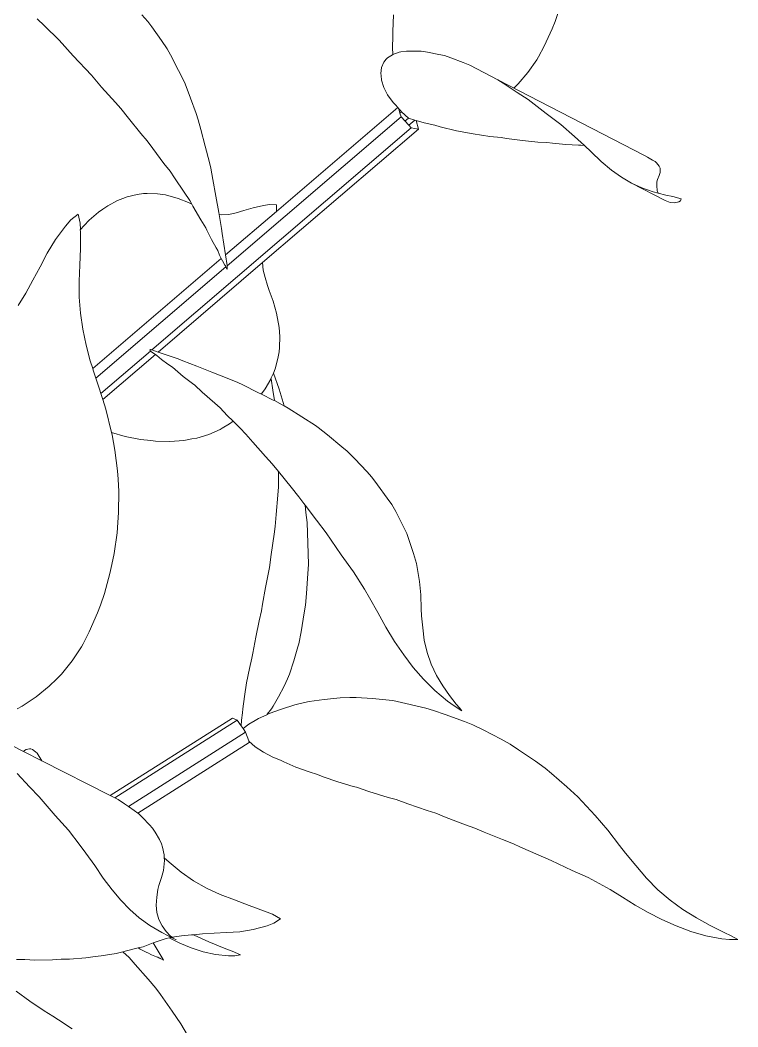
# Model space of a CAD drawing. Header units: metres. Extents: x 12.2 to 77.2, y 18.8 to 35.5.
# Drawn here: x 57.0588 to 57.3221, y 29.9657 to 30.3352 of the extents above; entities that cross this region are included whole.
import ezdxf

# ---------------------------------------------------------------- set-up
doc = ezdxf.new("R2010")
doc.units = ezdxf.units.M
doc.layers.add('0inne_gulv', color=7, linetype='Continuous', lineweight=13)

# ---------------------------------------------------------------- blocks, each defined once
blk = doc.blocks.new('One bedroom house fr')
for p, q in [((2.25695, -2.13153), (2.25831, -2.12754)), ((2.06689, -2.13061), (2.0696, -2.13313)), ((2.10531, -2.12906), (2.10751, -2.13149)), ((2.10903, -2.13355), (2.10751, -2.13149)), ((2.19771, -2.12905), (2.19738, -2.13515)), ((2.25586, -2.13418), (2.25695, -2.13153)), ((2.0696, -2.13313), (2.07503, -2.1384)), ((2.1125, -2.13848), (2.10903, -2.13355)), ((2.19738, -2.13515), (2.19742, -2.13709)), ((2.25586, -2.13418), (2.25289, -2.1406)), ((2.08015, -2.14411), (2.07503, -2.1384)), ((2.11461, -2.1416), (2.1125, -2.13848)), ((2.19742, -2.13709), (2.19729, -2.14113)), ((2.1158, -2.14379), (2.11461, -2.1416)), ((2.19729, -2.14113), (2.19741, -2.1437)), ((2.19741, -2.1437), (2.19971, -2.14281)), ((2.19971, -2.14281), (2.20032, -2.14267)), ((2.20032, -2.14267), (2.20248, -2.14248)), ((2.20622, -2.14239), (2.20248, -2.14248)), ((2.20622, -2.14239), (2.20786, -2.14242)), ((2.20786, -2.14242), (2.21017, -2.14281)), ((2.21017, -2.14281), (2.21434, -2.14362)), ((2.25084, -2.14455), (2.25289, -2.1406)), ((2.08688, -2.15123), (2.08015, -2.14411)), ((2.1158, -2.14379), (2.11881, -2.1495)), ((2.19411, -2.1465), (2.19325, -2.14846)), ((2.19411, -2.1465), (2.19498, -2.14542)), ((2.19498, -2.14542), (2.19548, -2.14488)), ((2.19732, -2.14373), (2.19548, -2.14488)), ((2.19732, -2.14373), (2.19741, -2.1437)), ((2.21434, -2.14362), (2.21633, -2.14405)), ((2.21869, -2.14491), (2.21633, -2.14405)), ((2.22324, -2.14662), (2.21869, -2.14491)), ((2.24693, -2.1502), (2.25021, -2.14559)), ((2.25021, -2.14559), (2.25084, -2.14455)), ((2.12076, -2.15333), (2.11881, -2.1495)), ((2.193, -2.15058), (2.19325, -2.14846)), ((2.22568, -2.14755), (2.22324, -2.14662)), ((2.22568, -2.14755), (2.2359, -2.15293)), ((2.24693, -2.1502), (2.2434, -2.15437)), ((2.09058, -2.15561), (2.08688, -2.15123)), ((2.12118, -2.15439), (2.12076, -2.15333)), ((2.193, -2.15058), (2.19312, -2.15131)), ((2.19326, -2.15308), (2.19312, -2.15131)), ((2.19407, -2.15577), (2.19326, -2.15308)), ((2.2359, -2.15293), (2.23786, -2.15423)), ((2.2359, -2.15293), (2.28969, -2.18075)), ((2.09561, -2.1613), (2.09058, -2.15561)), ((2.12322, -2.15973), (2.12118, -2.15439)), ((2.19407, -2.15577), (2.1955, -2.1585)), ((2.24299, -2.15759), (2.23786, -2.15423)), ((2.24182, -2.15592), (2.24192, -2.15584)), ((2.24192, -2.15584), (2.2434, -2.15437)), ((2.247, -2.16018), (2.24299, -2.15759)), ((2.12322, -2.15973), (2.12525, -2.16531)), ((2.19752, -2.16125), (2.1955, -2.1585)), ((2.19752, -2.16125), (2.19841, -2.16218)), ((2.25364, -2.16528), (2.247, -2.16018)), ((2.09561, -2.1613), (2.09765, -2.16352)), ((2.09765, -2.16352), (2.10038, -2.16699)), ((2.15469, -2.20122), (2.19919, -2.16311)), ((2.19919, -2.16311), (2.19841, -2.16218)), ((2.19957, -2.16356), (2.19919, -2.16311)), ((2.19957, -2.16356), (2.20003, -2.16516)), ((2.20006, -2.16413), (2.19957, -2.16356)), ((2.20003, -2.16516), (2.20062, -2.16466)), ((2.20062, -2.16466), (2.20006, -2.16413)), ((2.20313, -2.167), (2.20062, -2.16466)), ((2.10038, -2.16699), (2.10498, -2.1726)), ((2.12605, -2.16759), (2.12525, -2.16531)), ((2.12701, -2.17118), (2.12605, -2.16759)), ((2.1366, -2.2212), (2.20043, -2.16654)), ((2.20003, -2.16516), (2.20043, -2.16654)), ((2.20043, -2.16654), (2.20328, -2.16964)), ((2.20186, -2.16809), (2.20313, -2.167)), ((2.20313, -2.167), (2.20553, -2.16771)), ((2.20553, -2.16771), (2.20328, -2.16964)), ((2.20553, -2.16771), (2.20593, -2.16783)), ((2.20686, -2.17106), (2.20593, -2.16783)), ((2.20593, -2.16783), (2.20885, -2.16869)), ((2.25906, -2.16934), (2.25364, -2.16528)), ((2.10901, -2.25208), (2.20416, -2.1706)), ((2.12701, -2.17118), (2.12859, -2.17724)), ((2.14965, -2.22004), (2.20686, -2.17106)), ((2.20328, -2.16964), (2.20416, -2.1706)), ((2.20416, -2.1706), (2.20686, -2.17106)), ((2.21278, -2.16964), (2.20885, -2.16869)), ((2.21478, -2.1702), (2.21278, -2.16964)), ((2.22079, -2.17162), (2.21478, -2.1702)), ((2.22079, -2.17162), (2.2269, -2.17279)), ((2.26407, -2.17378), (2.25906, -2.16934)), ((2.10727, -2.17528), (2.10498, -2.1726)), ((2.10934, -2.17815), (2.10727, -2.17528)), ((2.23303, -2.17371), (2.2269, -2.17279)), ((2.23716, -2.17415), (2.23303, -2.17371)), ((2.23908, -2.17448), (2.23716, -2.17415)), ((2.24492, -2.17526), (2.23908, -2.17448)), ((2.25059, -2.17579), (2.24492, -2.17526)), ((2.25059, -2.17579), (2.25386, -2.17596)), ((2.25595, -2.17624), (2.25386, -2.17596)), ((2.26645, -2.17594), (2.26407, -2.17378)), ((2.2677, -2.1771), (2.26645, -2.17594)), ((2.11343, -2.18361), (2.10934, -2.17815)), ((2.13013, -2.18334), (2.12859, -2.17724)), ((2.26092, -2.17672), (2.25595, -2.17624)), ((2.26555, -2.17695), (2.26092, -2.17672)), ((2.26643, -2.17695), (2.26555, -2.17695)), ((2.2677, -2.1771), (2.26643, -2.17695)), ((2.27021, -2.17943), (2.2677, -2.1771)), ((2.27021, -2.17943), (2.27388, -2.18296)), ((2.13013, -2.18334), (2.13061, -2.18531)), ((2.27759, -2.18606), (2.27388, -2.18296)), ((2.28969, -2.18075), (2.29081, -2.18135)), ((2.29271, -2.18237), (2.29081, -2.18135)), ((2.29362, -2.18287), (2.29271, -2.18237)), ((2.29414, -2.18342), (2.29362, -2.18287)), ((2.29414, -2.18342), (2.29506, -2.1846)), ((2.1157, -2.18652), (2.11343, -2.18361)), ((2.11728, -2.18896), (2.1157, -2.18652)), ((2.13138, -2.18954), (2.13061, -2.18531)), ((2.28128, -2.18869), (2.27759, -2.18606)), ((2.29506, -2.1846), (2.29547, -2.18532)), ((2.2955, -2.18699), (2.29509, -2.18803)), ((2.29547, -2.18532), (2.2955, -2.18699)), ((2.11728, -2.18896), (2.1208, -2.19421)), ((2.13248, -2.1957), (2.13138, -2.18954)), ((2.28128, -2.18869), (2.28498, -2.19085)), ((2.29432, -2.19039), (2.29425, -2.1919)), ((2.29432, -2.19039), (2.29448, -2.18955)), ((2.29448, -2.18955), (2.29509, -2.18803)), ((2.1208, -2.19421), (2.12289, -2.1972)), ((2.28498, -2.19085), (2.29738, -2.19729)), ((2.28498, -2.19085), (2.28874, -2.19258)), ((2.28874, -2.19258), (2.29291, -2.19405)), ((2.29477, -2.19455), (2.29291, -2.19405)), ((2.29441, -2.19361), (2.29425, -2.1919)), ((2.29477, -2.19455), (2.29441, -2.19361)), ((2.09287, -2.19918), (2.09639, -2.19729)), ((2.09639, -2.19729), (2.0983, -2.19651)), ((2.0983, -2.19651), (2.09997, -2.1959)), ((2.10361, -2.19503), (2.09997, -2.1959)), ((2.10592, -2.19472), (2.10361, -2.19503)), ((2.10732, -2.19464), (2.10592, -2.19472)), ((2.10732, -2.19464), (2.11102, -2.1948)), ((2.11102, -2.1948), (2.11396, -2.19517)), ((2.11396, -2.19517), (2.1186, -2.19653)), ((2.1186, -2.19653), (2.12246, -2.19799)), ((2.12367, -2.1986), (2.12246, -2.19799)), ((2.12367, -2.1986), (2.12289, -2.1972)), ((2.13248, -2.1957), (2.13353, -2.20169)), ((2.29758, -2.1953), (2.29477, -2.19455)), ((2.29738, -2.19729), (2.2991, -2.19795)), ((2.29758, -2.1953), (2.30008, -2.19579)), ((2.2991, -2.19795), (2.30076, -2.19813)), ((2.30313, -2.19658), (2.30008, -2.19579)), ((2.30232, -2.19775), (2.30076, -2.19813)), ((2.30232, -2.19775), (2.303, -2.19731)), ((2.30313, -2.19658), (2.303, -2.19731)), ((2.08943, -2.20156), (2.08605, -2.20446)), ((2.08943, -2.20156), (2.09105, -2.20043)), ((2.09105, -2.20043), (2.09287, -2.19918)), ((2.12407, -2.1993), (2.12367, -2.1986)), ((2.12697, -2.20427), (2.12407, -2.1993)), ((2.13365, -2.20238), (2.13353, -2.20169)), ((2.13602, -2.21721), (2.15469, -2.20122)), ((2.13991, -2.2018), (2.13723, -2.20238)), ((2.13991, -2.2018), (2.14278, -2.20085)), ((2.14278, -2.20085), (2.14612, -2.19991)), ((2.15001, -2.19902), (2.14612, -2.19991)), ((2.15001, -2.19902), (2.15216, -2.19864)), ((2.15479, -2.19881), (2.15216, -2.19864)), ((2.15479, -2.19881), (2.15469, -2.20122)), ((2.07732, -2.20666), (2.07932, -2.20436)), ((2.08196, -2.20228), (2.07932, -2.20436)), ((2.08196, -2.20228), (2.08269, -2.20559)), ((2.0828, -2.20782), (2.08269, -2.20559)), ((2.08605, -2.20446), (2.08419, -2.2064)), ((2.12697, -2.20427), (2.12878, -2.20725)), ((2.13465, -2.20252), (2.13365, -2.20238)), ((2.13453, -2.20747), (2.13365, -2.20238)), ((2.13723, -2.20238), (2.13465, -2.20252)), ((2.07732, -2.20666), (2.07371, -2.21155)), ((2.08276, -2.20787), (2.0828, -2.20782)), ((2.08278, -2.20867), (2.08276, -2.20787)), ((2.08278, -2.20867), (2.08277, -2.21488)), ((2.0828, -2.20782), (2.08419, -2.2064)), ((2.12878, -2.20725), (2.12917, -2.20808)), ((2.12917, -2.20808), (2.13094, -2.2116)), ((2.13453, -2.20747), (2.13485, -2.20934)), ((2.07064, -2.21651), (2.07371, -2.21155)), ((2.13094, -2.2116), (2.13259, -2.21463)), ((2.13485, -2.20934), (2.13602, -2.21721)), ((2.068, -2.22154), (2.07064, -2.21651)), ((2.08258, -2.2209), (2.08277, -2.21488)), ((2.13259, -2.21463), (2.1332, -2.21562)), ((2.13387, -2.21724), (2.1332, -2.21562)), ((2.08729, -2.25893), (2.13447, -2.21853)), ((2.11132, -2.25287), (2.14965, -2.22004)), ((2.13387, -2.21724), (2.13447, -2.21853)), ((2.13447, -2.21853), (2.13486, -2.21938)), ((2.13486, -2.21938), (2.13572, -2.22092)), ((2.13602, -2.21721), (2.13659, -2.22106)), ((2.14965, -2.22004), (2.14989, -2.22279)), ((2.06539, -2.22647), (2.068, -2.22154)), ((2.0823, -2.2268), (2.08258, -2.2209)), ((2.08845, -2.26243), (2.13609, -2.22163)), ((2.13572, -2.22092), (2.13596, -2.22123)), ((2.13596, -2.22123), (2.13609, -2.22163)), ((2.13609, -2.22163), (2.13621, -2.22198)), ((2.13621, -2.22198), (2.13646, -2.22247)), ((2.1366, -2.22232), (2.13646, -2.22247)), ((2.1366, -2.2212), (2.13659, -2.22106)), ((2.13663, -2.22154), (2.1366, -2.2212)), ((2.1366, -2.22232), (2.13663, -2.22154)), ((2.15059, -2.22552), (2.14989, -2.22279)), ((2.06539, -2.22647), (2.06272, -2.23123)), ((2.0823, -2.2268), (2.08232, -2.23269)), ((2.15059, -2.22552), (2.15145, -2.22839)), ((2.06272, -2.23123), (2.05999, -2.23579)), ((2.15145, -2.22839), (2.15207, -2.23023)), ((2.15207, -2.23023), (2.15354, -2.23418)), ((2.08232, -2.23269), (2.08277, -2.23859)), ((2.15354, -2.23418), (2.15471, -2.23859)), ((2.08277, -2.23859), (2.08365, -2.24448)), ((2.15471, -2.23859), (2.15576, -2.24386)), ((2.08365, -2.24448), (2.08494, -2.25032)), ((2.15576, -2.24386), (2.15593, -2.24711)), ((2.15593, -2.24711), (2.15586, -2.25119)), ((2.08643, -2.25602), (2.08494, -2.25032)), ((2.09032, -2.26808), (2.1085, -2.25252)), ((2.10849, -2.25197), (2.1082, -2.25212)), ((2.1085, -2.25252), (2.1082, -2.25212)), ((2.10849, -2.25197), (2.10879, -2.252)), ((2.1085, -2.25252), (2.10939, -2.25316)), ((2.10879, -2.252), (2.10901, -2.25208)), ((2.10901, -2.25208), (2.11132, -2.25287)), ((2.10939, -2.25316), (2.11033, -2.25372)), ((2.11132, -2.25287), (2.11864, -2.25537)), ((2.15526, -2.25519), (2.15571, -2.25271)), ((2.15571, -2.25271), (2.15586, -2.25119)), ((2.08643, -2.25602), (2.08729, -2.25893)), ((2.091, -2.27027), (2.11033, -2.25372)), ((2.11033, -2.25372), (2.11039, -2.25375)), ((2.11078, -2.25413), (2.11039, -2.25375)), ((2.11078, -2.25413), (2.11256, -2.25557)), ((2.11485, -2.25724), (2.11256, -2.25557)), ((2.11485, -2.25724), (2.11654, -2.25839)), ((2.12031, -2.25601), (2.11864, -2.25537)), ((2.12552, -2.25804), (2.12031, -2.25601)), ((2.15526, -2.25519), (2.15419, -2.25905)), ((2.08729, -2.25893), (2.08746, -2.25948)), ((2.08746, -2.25948), (2.08845, -2.26243)), ((2.11654, -2.25839), (2.11754, -2.25928)), ((2.12052, -2.26176), (2.11754, -2.25928)), ((2.12552, -2.25804), (2.13098, -2.2602)), ((2.13663, -2.26246), (2.13098, -2.2602)), ((2.15351, -2.26082), (2.15271, -2.26257)), ((2.15357, -2.26064), (2.15351, -2.26082)), ((2.15419, -2.25905), (2.15357, -2.26064)), ((2.15357, -2.26064), (2.15576, -2.26651)), ((2.08845, -2.26243), (2.08984, -2.26651)), ((2.12052, -2.26176), (2.12392, -2.26443)), ((2.12392, -2.26443), (2.12472, -2.26502)), ((2.14054, -2.26405), (2.13663, -2.26246)), ((2.14233, -2.26491), (2.14054, -2.26405)), ((2.15262, -2.26278), (2.15056, -2.26638)), ((2.15271, -2.26257), (2.15262, -2.26278)), ((2.15271, -2.26257), (2.15274, -2.26268)), ((2.15274, -2.26268), (2.15335, -2.26682)), ((2.09032, -2.26808), (2.08984, -2.26651)), ((2.091, -2.27027), (2.09032, -2.26808)), ((2.12472, -2.26502), (2.12749, -2.26757)), ((2.13208, -2.27166), (2.12749, -2.26757)), ((2.14793, -2.26765), (2.14233, -2.26491)), ((2.14919, -2.26828), (2.14793, -2.26765)), ((2.14919, -2.26828), (2.14924, -2.26821)), ((2.15353, -2.27045), (2.14919, -2.26828)), ((2.15056, -2.26638), (2.14924, -2.26821)), ((2.15335, -2.26682), (2.15394, -2.27066)), ((2.15753, -2.27257), (2.15576, -2.26651)), ((2.09209, -2.27378), (2.091, -2.27027)), ((2.13208, -2.27166), (2.13401, -2.27332)), ((2.15353, -2.27045), (2.15394, -2.27066)), ((2.15394, -2.27066), (2.15686, -2.27216)), ((2.09421, -2.28232), (2.09209, -2.27378)), ((2.13401, -2.27332), (2.13668, -2.27611)), ((2.15753, -2.27257), (2.15686, -2.27216)), ((2.15895, -2.27343), (2.15753, -2.27257)), ((2.16407, -2.27664), (2.15895, -2.27343)), ((2.13479, -2.2808), (2.13753, -2.27915)), ((2.13668, -2.27611), (2.13878, -2.27823)), ((2.13878, -2.27823), (2.13753, -2.27915)), ((2.13878, -2.27823), (2.14135, -2.28083)), ((2.169, -2.27983), (2.16407, -2.27664)), ((2.09922, -2.28386), (2.09421, -2.28232)), ((2.09443, -2.2832), (2.09421, -2.28232)), ((2.09543, -2.28887), (2.09443, -2.2832)), ((2.1299, -2.28312), (2.1255, -2.28442)), ((2.1299, -2.28312), (2.13401, -2.28129)), ((2.13401, -2.28129), (2.13479, -2.2808)), ((2.14135, -2.28083), (2.14352, -2.28295)), ((2.14603, -2.28587), (2.14352, -2.28295)), ((2.16999, -2.28048), (2.169, -2.27983)), ((2.17347, -2.28328), (2.16999, -2.28048)), ((2.09922, -2.28386), (2.1048, -2.28497)), ((2.1048, -2.28497), (2.10858, -2.28532)), ((2.1103, -2.28556), (2.10858, -2.28532)), ((2.1103, -2.28556), (2.11556, -2.28572)), ((2.12068, -2.28531), (2.11556, -2.28572)), ((2.12068, -2.28531), (2.12366, -2.28471)), ((2.12366, -2.28471), (2.1255, -2.28442)), ((2.15073, -2.29116), (2.14603, -2.28587)), ((2.17347, -2.28328), (2.17868, -2.28757)), ((2.09639, -2.29647), (2.09543, -2.28887)), ((2.17868, -2.28757), (2.18069, -2.28927)), ((2.18346, -2.29209), (2.18069, -2.28927)), ((2.15319, -2.29384), (2.15073, -2.29116)), ((2.15542, -2.29671), (2.15319, -2.29384)), ((2.18787, -2.29672), (2.18346, -2.29209)), ((2.09639, -2.29647), (2.09662, -2.29952)), ((2.15544, -2.29673), (2.15542, -2.29671)), ((2.15544, -2.29673), (2.15542, -2.2984)), ((2.16009, -2.30248), (2.15544, -2.29673)), ((2.18787, -2.29672), (2.18972, -2.29873)), ((2.09662, -2.29952), (2.09683, -2.30408)), ((2.15542, -2.2984), (2.15542, -2.30227)), ((2.18972, -2.29873), (2.19183, -2.30152)), ((2.19183, -2.30152), (2.19536, -2.30641)), ((2.09683, -2.30408), (2.09679, -2.31168)), ((2.1546, -2.31247), (2.15516, -2.30536)), ((2.15516, -2.30536), (2.15542, -2.30227)), ((2.16009, -2.30248), (2.16298, -2.30593)), ((2.16298, -2.30593), (2.16477, -2.30843)), ((2.16519, -2.309), (2.16477, -2.30843)), ((2.16519, -2.309), (2.16552, -2.31168)), ((2.16937, -2.3146), (2.16519, -2.309)), ((2.19536, -2.30641), (2.19702, -2.30881)), ((2.19702, -2.30881), (2.19846, -2.3114)), ((2.09657, -2.31542), (2.09679, -2.31168)), ((2.1543, -2.31682), (2.1546, -2.31247)), ((2.16595, -2.31542), (2.16552, -2.31168)), ((2.20109, -2.31649), (2.19846, -2.3114)), ((2.09624, -2.31923), (2.09657, -2.31542)), ((2.16609, -2.31923), (2.16595, -2.31542)), ((2.1729, -2.31917), (2.16937, -2.3146)), ((2.09518, -2.32672), (2.09624, -2.31923)), ((2.15385, -2.31972), (2.1528, -2.32709)), ((2.15385, -2.31972), (2.1543, -2.31682)), ((2.16631, -2.32672), (2.16609, -2.31923)), ((2.17848, -2.32728), (2.1729, -2.31917)), ((2.20251, -2.31943), (2.20109, -2.31649)), ((2.20331, -2.32159), (2.20251, -2.31943)), ((2.20331, -2.32159), (2.20502, -2.32678)), ((2.09438, -2.33084), (2.09518, -2.32672)), ((2.15216, -2.33188), (2.1528, -2.32709)), ((2.16641, -2.33084), (2.16631, -2.32672)), ((2.18298, -2.33349), (2.17848, -2.32728)), ((2.20502, -2.32678), (2.20609, -2.3305)), ((2.09363, -2.33412), (2.09438, -2.33084)), ((2.16621, -2.33412), (2.16641, -2.33084)), ((2.20609, -2.3305), (2.20715, -2.33707)), ((2.09363, -2.33412), (2.09158, -2.3414)), ((2.15069, -2.33927), (2.15189, -2.33314)), ((2.15189, -2.33314), (2.15216, -2.33188)), ((2.16621, -2.33412), (2.16572, -2.3414)), ((2.18697, -2.33991), (2.18298, -2.33349)), ((2.20715, -2.33707), (2.20764, -2.34191)), ((2.09158, -2.3414), (2.09011, -2.34569)), ((2.15069, -2.33927), (2.14961, -2.34541)), ((2.16572, -2.3414), (2.16539, -2.34569)), ((2.18887, -2.3431), (2.18697, -2.33991)), ((2.20779, -2.34702), (2.20764, -2.34191)), ((2.08904, -2.34854), (2.09011, -2.34569)), ((2.14923, -2.34784), (2.14961, -2.34541)), ((2.16493, -2.34854), (2.16539, -2.34569)), ((2.19191, -2.34838), (2.18887, -2.3431)), ((2.08601, -2.35552), (2.08904, -2.34854)), ((2.14837, -2.35151), (2.14923, -2.34784)), ((2.16373, -2.35552), (2.16493, -2.34854)), ((2.19191, -2.34838), (2.1949, -2.35384)), ((2.20795, -2.34962), (2.20779, -2.34702)), ((2.20795, -2.34962), (2.20838, -2.354)), ((2.14837, -2.35151), (2.1471, -2.35751)), ((2.08601, -2.35552), (2.0838, -2.35987)), ((2.16373, -2.35552), (2.16292, -2.35987)), ((2.19808, -2.35906), (2.1949, -2.35384)), ((2.20896, -2.35864), (2.20838, -2.354)), ((2.0838, -2.35987), (2.08318, -2.36101)), ((2.14601, -2.36333), (2.1471, -2.35751)), ((2.16292, -2.35987), (2.16261, -2.36101)), ((2.20143, -2.36399), (2.19808, -2.35906)), ((2.20999, -2.36312), (2.20896, -2.35864)), ((2.08318, -2.36101), (2.07972, -2.3662)), ((2.14601, -2.36333), (2.14572, -2.36514)), ((2.16261, -2.36101), (2.16104, -2.3662)), ((2.20143, -2.36399), (2.20493, -2.36862)), ((2.21149, -2.36742), (2.20999, -2.36312)), ((2.07972, -2.3662), (2.07581, -2.37102)), ((2.14484, -2.36893), (2.14572, -2.36514)), ((2.16104, -2.3662), (2.15945, -2.37102)), ((2.21342, -2.37152), (2.21149, -2.36742)), ((2.07581, -2.37102), (2.07409, -2.37277)), ((2.14376, -2.37424), (2.14484, -2.36893)), ((2.15945, -2.37102), (2.15881, -2.37277)), ((2.20493, -2.36862), (2.20863, -2.37295)), ((2.21342, -2.37152), (2.21573, -2.37537)), ((2.07138, -2.37543), (2.06653, -2.37938)), ((2.07138, -2.37543), (2.07409, -2.37277)), ((2.14376, -2.37424), (2.14293, -2.37921)), ((2.15756, -2.37543), (2.15551, -2.37938)), ((2.15756, -2.37543), (2.15881, -2.37277)), ((2.20863, -2.37295), (2.21277, -2.37703)), ((2.21573, -2.37537), (2.21815, -2.37887)), ((2.14236, -2.3838), (2.14293, -2.37921)), ((2.21741, -2.38091), (2.21277, -2.37703)), ((2.22065, -2.38202), (2.21815, -2.37887)), ((2.06137, -2.38284), (2.05961, -2.38379)), ((2.06653, -2.37938), (2.06137, -2.38284)), ((2.15351, -2.38284), (2.15289, -2.38379)), ((2.15551, -2.37938), (2.15351, -2.38284)), ((2.16145, -2.38235), (2.15653, -2.38386)), ((2.16505, -2.38144), (2.16145, -2.38235)), ((2.16672, -2.38112), (2.16505, -2.38144)), ((2.17225, -2.38034), (2.16672, -2.38112)), ((2.17804, -2.3798), (2.17225, -2.38034)), ((2.17804, -2.3798), (2.18167, -2.37961)), ((2.184, -2.37965), (2.18167, -2.37961)), ((2.19001, -2.38), (2.184, -2.37965)), ((2.19612, -2.3806), (2.19001, -2.38)), ((2.1974, -2.38078), (2.19612, -2.3806)), ((2.20212, -2.38179), (2.1974, -2.38078)), ((2.20212, -2.38179), (2.20946, -2.38356)), ((2.21741, -2.38091), (2.21989, -2.38267)), ((2.22275, -2.38457), (2.21989, -2.38267)), ((2.22065, -2.38202), (2.22189, -2.38336)), ((2.14189, -2.38795), (2.14225, -2.38521)), ((2.14236, -2.3838), (2.14225, -2.38521)), ((2.15114, -2.38595), (2.14808, -2.38735)), ((2.15206, -2.38553), (2.15114, -2.38595)), ((2.15131, -2.38577), (2.15114, -2.38595)), ((2.15289, -2.38379), (2.15131, -2.38577)), ((2.15206, -2.38553), (2.15653, -2.38386)), ((2.20946, -2.38356), (2.21238, -2.38433)), ((2.21664, -2.38581), (2.21238, -2.38433)), ((2.22368, -2.38844), (2.21664, -2.38581)), ((2.22275, -2.38457), (2.22189, -2.38336)), ((2.06191, -2.39946), (2.04342, -2.39008)), ((2.09372, -2.4156), (2.13857, -2.38716)), ((2.14032, -2.38792), (2.09536, -2.41643)), ((2.14032, -2.38792), (2.13857, -2.38716)), ((2.14175, -2.39), (2.14032, -2.38792)), ((2.14175, -2.39), (2.14189, -2.38795)), ((2.14245, -2.39102), (2.14175, -2.39)), ((2.14245, -2.39102), (2.14458, -2.38942)), ((2.1469, -2.38801), (2.14458, -2.38942)), ((2.14808, -2.38735), (2.1469, -2.38801)), ((2.22368, -2.38844), (2.22676, -2.38967)), ((2.22676, -2.38967), (2.23052, -2.39151)), ((2.10041, -2.41964), (2.14339, -2.39238)), ((2.14339, -2.39238), (2.14245, -2.39102)), ((2.14454, -2.39557), (2.14339, -2.39238)), ((2.23052, -2.39151), (2.23716, -2.39495)), ((2.10381, -2.42202), (2.14472, -2.39608)), ((2.1446, -2.39564), (2.14454, -2.39557)), ((2.1446, -2.39564), (2.14696, -2.39769)), ((2.14472, -2.39608), (2.1446, -2.39564)), ((2.14991, -2.39964), (2.14696, -2.39769)), ((2.23716, -2.39495), (2.24044, -2.39675)), ((2.24044, -2.39675), (2.24357, -2.39878)), ((2.06191, -2.39946), (2.06201, -2.3993)), ((2.06869, -2.4029), (2.06191, -2.39946)), ((2.06201, -2.3993), (2.06226, -2.39913)), ((2.06226, -2.39913), (2.06287, -2.3987)), ((2.06408, -2.39844), (2.06287, -2.3987)), ((2.06408, -2.39844), (2.06466, -2.39848)), ((2.06466, -2.39848), (2.06521, -2.39874)), ((2.06521, -2.39874), (2.06635, -2.39954)), ((2.06635, -2.39954), (2.06695, -2.40006)), ((2.06695, -2.40006), (2.06869, -2.4029)), ((2.14991, -2.39964), (2.15343, -2.40147)), ((2.24974, -2.40299), (2.24357, -2.39878)), ((2.09372, -2.4156), (2.06869, -2.4029)), ((2.15343, -2.40147), (2.15617, -2.40261)), ((2.15743, -2.40327), (2.15617, -2.40261)), ((2.15743, -2.40327), (2.16183, -2.40518)), ((2.25333, -2.40556), (2.24974, -2.40299)), ((2.05954, -2.40749), (2.06412, -2.41238)), ((2.16666, -2.40695), (2.16183, -2.40518)), ((2.16666, -2.40695), (2.16979, -2.40792)), ((2.16979, -2.40792), (2.17181, -2.40872)), ((2.17719, -2.41057), (2.17181, -2.40872)), ((2.25565, -2.40749), (2.25333, -2.40556)), ((2.25565, -2.40749), (2.26127, -2.41238)), ((2.06412, -2.41238), (2.06772, -2.41608)), ((2.17719, -2.41057), (2.18284, -2.41225)), ((2.18284, -2.41225), (2.18407, -2.41256)), ((2.26127, -2.41238), (2.26531, -2.41608)), ((2.06772, -2.41608), (2.07357, -2.42293)), ((2.09536, -2.41643), (2.09372, -2.4156)), ((2.18407, -2.41256), (2.18858, -2.41408)), ((2.19574, -2.41628), (2.18858, -2.41408)), ((2.26531, -2.41608), (2.27162, -2.42293)), ((2.09669, -2.4171), (2.09536, -2.41643)), ((2.09669, -2.4171), (2.09899, -2.41866)), ((2.09899, -2.41866), (2.10041, -2.41964)), ((2.10041, -2.41964), (2.10251, -2.4211)), ((2.19574, -2.41628), (2.19863, -2.4171)), ((2.19863, -2.4171), (2.20287, -2.41866)), ((2.20287, -2.41866), (2.20998, -2.4211)), ((2.07357, -2.42293), (2.07839, -2.4283)), ((2.10251, -2.4211), (2.10381, -2.42202)), ((2.10381, -2.42202), (2.10393, -2.4221)), ((2.10554, -2.42367), (2.10393, -2.4221)), ((2.20998, -2.4211), (2.21316, -2.4221)), ((2.21703, -2.42367), (2.21316, -2.4221)), ((2.27162, -2.42293), (2.27628, -2.4283)), ((2.10811, -2.42629), (2.10554, -2.42367)), ((2.10923, -2.42753), (2.10811, -2.42629)), ((2.22402, -2.42629), (2.21703, -2.42367)), ((2.22754, -2.42753), (2.22402, -2.42629)), ((2.08275, -2.43397), (2.07839, -2.4283)), ((2.11018, -2.429), (2.10923, -2.42753)), ((2.11177, -2.43177), (2.11018, -2.429)), ((2.2309, -2.429), (2.22754, -2.42753)), ((2.23766, -2.43177), (2.2309, -2.429)), ((2.28061, -2.43397), (2.27628, -2.4283)), ((2.08481, -2.43675), (2.08275, -2.43397)), ((2.11177, -2.43177), (2.11251, -2.43331)), ((2.11251, -2.43331), (2.11288, -2.43455)), ((2.11347, -2.43741), (2.11288, -2.43455)), ((2.23766, -2.43177), (2.24169, -2.43331)), ((2.24169, -2.43331), (2.2443, -2.43455)), ((2.25077, -2.43741), (2.2443, -2.43455)), ((2.28281, -2.43675), (2.28061, -2.43397)), ((2.08481, -2.43675), (2.08805, -2.44129)), ((2.11357, -2.43849), (2.11347, -2.43741)), ((2.25554, -2.43938), (2.25077, -2.43741)), ((2.28281, -2.43675), (2.28653, -2.44129)), ((2.09119, -2.44592), (2.08805, -2.44129)), ((2.11325, -2.44306), (2.11365, -2.43938)), ((2.11537, -2.44006), (2.11357, -2.43849)), ((2.11365, -2.43938), (2.11357, -2.43849)), ((2.11537, -2.44006), (2.11972, -2.44368)), ((2.26318, -2.44306), (2.25554, -2.43938)), ((2.29043, -2.44592), (2.28653, -2.44129)), ((2.11157, -2.44859), (2.11253, -2.44562)), ((2.11253, -2.44562), (2.11325, -2.44306)), ((2.1243, -2.44689), (2.11972, -2.44368)), ((2.26902, -2.44562), (2.26318, -2.44306)), ((2.27448, -2.44859), (2.26902, -2.44562)), ((2.0944, -2.45018), (2.09119, -2.44592)), ((2.11122, -2.45014), (2.11157, -2.44859)), ((2.12911, -2.44964), (2.1243, -2.44689)), ((2.27719, -2.45014), (2.27448, -2.44859)), ((2.29463, -2.45018), (2.29043, -2.44592)), ((2.09767, -2.45403), (2.0944, -2.45018)), ((2.11084, -2.45284), (2.11064, -2.45579)), ((2.11084, -2.45284), (2.11122, -2.45014)), ((2.12911, -2.44964), (2.1341, -2.45196)), ((2.1341, -2.45196), (2.13928, -2.45393)), ((2.28168, -2.45284), (2.27719, -2.45014)), ((2.28168, -2.45284), (2.28629, -2.45579)), ((2.29911, -2.45403), (2.29463, -2.45018)), ((2.10098, -2.45746), (2.09767, -2.45403)), ((2.11088, -2.45854), (2.11064, -2.45579)), ((2.13928, -2.45393), (2.14468, -2.45593)), ((2.15036, -2.45807), (2.14468, -2.45593)), ((2.29113, -2.45854), (2.28629, -2.45579)), ((2.30384, -2.45746), (2.29911, -2.45403)), ((2.10098, -2.45746), (2.1044, -2.46049)), ((2.1044, -2.46049), (2.10827, -2.46328)), ((2.11159, -2.46109), (2.11088, -2.45854)), ((2.15036, -2.45807), (2.15322, -2.45916)), ((2.15619, -2.46088), (2.15322, -2.45916)), ((2.29615, -2.46109), (2.29113, -2.45854)), ((2.30384, -2.45746), (2.30877, -2.46049)), ((2.30877, -2.46049), (2.31382, -2.46328)), ((2.11266, -2.46588), (2.10827, -2.46328)), ((2.11159, -2.46109), (2.11273, -2.46342)), ((2.11273, -2.46342), (2.11422, -2.46547)), ((2.15125, -2.46339), (2.14616, -2.46475)), ((2.15125, -2.46339), (2.15377, -2.46244)), ((2.15619, -2.46088), (2.15377, -2.46244)), ((2.29615, -2.46109), (2.30134, -2.46342)), ((2.30134, -2.46342), (2.30669, -2.46547)), ((2.319, -2.46588), (2.31382, -2.46328)), ((2.11266, -2.46588), (2.11504, -2.46704)), ((2.11422, -2.46547), (2.11571, -2.46706)), ((2.1154, -2.46786), (2.1143, -2.46812)), ((2.1162, -2.46768), (2.11504, -2.46704)), ((2.1162, -2.46768), (2.1154, -2.46786)), ((2.11922, -2.46978), (2.1154, -2.46786)), ((2.11645, -2.46762), (2.11571, -2.46706)), ((2.11716, -2.46816), (2.1162, -2.46768)), ((2.11645, -2.46762), (2.11989, -2.46705)), ((2.11685, -2.46792), (2.11645, -2.46762)), ((2.12357, -2.46672), (2.11989, -2.46705)), ((2.12424, -2.46666), (2.12357, -2.46672)), ((2.12757, -2.4664), (2.12424, -2.46666)), ((2.12424, -2.46666), (2.12453, -2.46682)), ((2.12453, -2.46682), (2.12988, -2.4693)), ((2.13187, -2.46613), (2.12757, -2.4664)), ((2.13643, -2.46588), (2.13187, -2.46613)), ((2.13643, -2.46588), (2.14123, -2.46556)), ((2.14123, -2.46556), (2.14616, -2.46475)), ((2.30669, -2.46547), (2.31224, -2.46706)), ((2.31805, -2.46816), (2.31224, -2.46706)), ((2.319, -2.46588), (2.32155, -2.46704)), ((2.32398, -2.46846), (2.32155, -2.46704)), ((2.09974, -2.47262), (2.10397, -2.47153)), ((2.10397, -2.47153), (2.10576, -2.47107)), ((2.10473, -2.47201), (2.10397, -2.47153)), ((2.10576, -2.47107), (2.10946, -2.46969)), ((2.10946, -2.46969), (2.11021, -2.46941)), ((2.10946, -2.46969), (2.11318, -2.47578)), ((2.1143, -2.46812), (2.11021, -2.46941)), ((2.11716, -2.46816), (2.11781, -2.46844)), ((2.11794, -2.46846), (2.11781, -2.46844)), ((2.11922, -2.46978), (2.1234, -2.47152)), ((2.1234, -2.47152), (2.12784, -2.47299)), ((2.13557, -2.47161), (2.12988, -2.4693)), ((2.13557, -2.47161), (2.13846, -2.47266)), ((2.31805, -2.46816), (2.32096, -2.46844)), ((2.32398, -2.46846), (2.32096, -2.46844)), ((2.08474, -2.47517), (2.07877, -2.47564)), ((2.08821, -2.47467), (2.08474, -2.47517)), ((2.09045, -2.47446), (2.08821, -2.47467)), ((2.09045, -2.47446), (2.09585, -2.47357)), ((2.09585, -2.47357), (2.09838, -2.47296)), ((2.09838, -2.47296), (2.09974, -2.47262)), ((2.09838, -2.47296), (2.10063, -2.47506)), ((2.10063, -2.47506), (2.10294, -2.47762)), ((2.10711, -2.4732), (2.10473, -2.47201)), ((2.10755, -2.47333), (2.10711, -2.4732)), ((2.10888, -2.47408), (2.10755, -2.47333)), ((2.10888, -2.47408), (2.11071, -2.47484)), ((2.11071, -2.47484), (2.11118, -2.47495)), ((2.11118, -2.47495), (2.11152, -2.47517)), ((2.11118, -2.47495), (2.11136, -2.47499)), ((2.11187, -2.47533), (2.11136, -2.47499)), ((2.11152, -2.47517), (2.11187, -2.47533)), ((2.12784, -2.47299), (2.1324, -2.47398)), ((2.13709, -2.47444), (2.1324, -2.47398)), ((2.13709, -2.47444), (2.1394, -2.4744)), ((2.14153, -2.47403), (2.13846, -2.47266)), ((2.14153, -2.47403), (2.1394, -2.4744)), ((2.05939, -2.47578), (2.06241, -2.47578)), ((2.06241, -2.47578), (2.06607, -2.47596)), ((2.06607, -2.47596), (2.07254, -2.4759)), ((2.07254, -2.4759), (2.07574, -2.47569)), ((2.07574, -2.47569), (2.07877, -2.47564)), ((2.10764, -2.48297), (2.10294, -2.47762)), ((2.11202, -2.47543), (2.11187, -2.47533)), ((2.11289, -2.47578), (2.11202, -2.47543)), ((2.11289, -2.47578), (2.11306, -2.47578)), ((2.11315, -2.4759), (2.11306, -2.47578)), ((2.11306, -2.47578), (2.11318, -2.47578)), ((2.11325, -2.47596), (2.11315, -2.4759)), ((2.11318, -2.47578), (2.11325, -2.47596)), ((2.11046, -2.48628), (2.10764, -2.48297)), ((2.11217, -2.48866), (2.11046, -2.48628)), ((2.05922, -2.48745), (2.06424, -2.49111)), ((2.11217, -2.48866), (2.11647, -2.49473)), ((2.06946, -2.49458), (2.06424, -2.49111)), ((2.06946, -2.49458), (2.0727, -2.49653)), ((2.0727, -2.49653), (2.0747, -2.49794)), ((2.11647, -2.49473), (2.11967, -2.49937)), ((2.07982, -2.50123), (2.0747, -2.49794)), ((2.11967, -2.49937), (2.12451, -2.50773))]:
    blk.add_line(p, q)

msp = doc.modelspace()

# ---------------------------------------------------------------- block references
at = {"layer": '0inne_gulv'}
msp.add_blockref('One bedroom house fr', (54.9981, 32.46623), dxfattribs=at)

doc.saveas('drawing.dxf')
